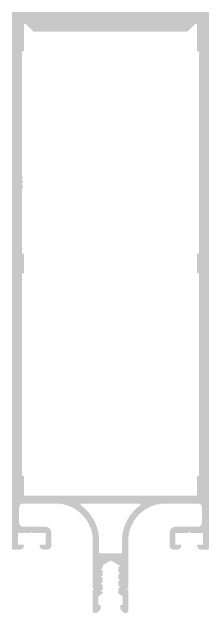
# Model space of a CAD drawing. Header units: millimetres. Extents: x -63 to 3646, y -445 to 220.
# Drawn here: x 235 to 285, y -6.4 to 146.5 of the extents above; entities that cross this region are included whole.
import ezdxf

# ---------------------------------------------------------------- set-up
doc = ezdxf.new("R2010")
doc.units = ezdxf.units.MM

# ---------------------------------------------------------------- blocks, each defined once
blk = doc.blocks.new('E50 M 04')
h = blk.add_hatch(color=252)
h.paths.add_polyline_path([(4.499999, 11.974443), (4.513189, 12.475291), (4.552723, 12.97475), (4.618491, 13.471436), (4.710312, 13.963972), (4.827929, 14.450992), (4.971018, 14.931146), (5.139181, 15.403103), (5.331953, 15.865555), (5.548799, 16.317219), (5.789117, 16.756843), (6.052242, 17.183209), (6.337444, 17.595134), (6.643932, 17.991477), (6.970857, 18.371138), (7.317312, 18.733065), (7.682337, 19.076255), (8.06492, 19.399756), (8.464, 19.702671), (8.87847, 19.984161), (9.307183, 20.243445), (9.748948, 20.479805), (10.202542, 20.692584), (10.666707, 20.881194), (11.140156, 21.04511), (11.621576, 21.18388), (12.109633, 21.297118), (12.602974, 21.384509), (13.100231, 21.445813), (13.600025, 21.480859), (22.2, 21.480859), (22.254139, 21.479392), (22.308119, 21.474997), (22.361782, 21.467685), (22.41497, 21.457479), (22.467528, 21.444409), (22.519302, 21.428512), (22.570138, 21.409835), (22.619889, 21.388434), (22.668408, 21.364371), (22.715554, 21.337716), (22.761187, 21.308548), (22.805174, 21.276952), (22.847386, 21.243021), (22.887699, 21.206854), (22.925995, 21.168558), (22.962162, 21.128245), (22.996093, 21.086033), (23.027689, 21.042046), (23.056857, 20.996412), (23.083512, 20.949267), (23.107575, 20.900748), (23.128977, 20.850997), (23.147653, 20.80016), (23.16355, 20.748387), (23.176621, 20.695829), (23.186827, 20.642641), (23.194138, 20.588978), (23.198533, 20.534997), (23.2, 20.480859), (23.2, 16.580859), (23.198533, 16.52672), (23.194138, 16.47274), (23.186827, 16.419077), (23.176621, 16.365888), (23.16355, 16.31333), (23.147653, 16.261557), (23.128977, 16.21072), (23.107575, 16.160969), (23.083512, 16.11245), (23.056857, 16.065305), (23.027689, 16.019672), (22.996093, 15.975684), (22.962162, 15.933472), (22.925995, 15.893159), (22.887699, 15.854863), (22.847386, 15.818697), (22.805174, 15.784766), (22.761187, 15.75317), (22.715554, 15.724001), (22.668408, 15.697347), (22.619889, 15.673283), (22.570138, 15.651882), (22.519302, 15.633205), (22.467528, 15.617309), (22.41497, 15.604238), (22.361782, 15.594032), (22.308119, 15.586721), (22.254139, 15.582325), (22.2, 15.580859), (16.6, 15.580859), (16.513378, 15.578512), (16.42701, 15.571479), (16.341149, 15.559781), (16.256047, 15.543451), (16.171955, 15.522539), (16.089118, 15.497104), (16.007779, 15.467221), (15.928177, 15.432979), (15.850546, 15.394478), (15.775114, 15.35183), (15.702101, 15.305161), (15.631721, 15.254607), (15.564182, 15.200318), (15.499681, 15.142451), (15.438407, 15.081178), (15.380541, 15.016677), (15.326251, 14.949137), (15.275698, 14.878758), (15.229029, 14.805745), (15.186381, 14.730312), (15.147879, 14.652681), (15.113637, 14.57308), (15.083755, 14.491741), (15.05832, 14.408904), (15.037407, 14.324811), (15.021078, 14.23971), (15.009379, 14.153849), (15.002347, 14.067481), (15, 13.980859), (15, 10.780859), (15.001467, 10.72672), (15.005862, 10.67274), (15.013173, 10.619077), (15.023379, 10.565888), (15.03645, 10.51333), (15.052347, 10.461557), (15.071023, 10.41072), (15.092425, 10.360969), (15.116488, 10.31245), (15.143143, 10.265305), (15.172311, 10.219672), (15.203907, 10.175684), (15.237838, 10.133472), (15.274005, 10.093159), (15.312301, 10.054863), (15.352614, 10.018697), (15.394826, 9.984766), (15.438813, 9.95317), (15.484446, 9.924001), (15.531592, 9.897347), (15.580111, 9.873283), (15.629862, 9.851882), (15.680698, 9.833205), (15.732472, 9.817309), (15.78503, 9.804238), (15.838218, 9.794032), (15.891881, 9.786721), (15.945861, 9.782325), (16, 9.780859), (17, 9.780859), (17.054139, 9.782325), (17.108119, 9.786721), (17.161782, 9.794032), (17.21497, 9.804238), (17.267528, 9.817309), (17.319302, 9.833205), (17.370138, 9.851882), (17.419889, 9.873283), (17.468408, 9.897347), (17.515554, 9.924001), (17.561187, 9.95317), (17.605174, 9.984766), (17.647386, 10.018697), (17.687699, 10.054863), (17.725995, 10.093159), (17.762162, 10.133472), (17.796093, 10.175684), (17.827689, 10.219672), (17.856857, 10.265305), (17.883512, 10.31245), (17.907575, 10.360969), (17.928977, 10.41072), (17.947653, 10.461557), (17.96355, 10.51333), (17.976621, 10.565888), (17.986827, 10.619077), (17.994138, 10.67274), (17.998533, 10.72672), (18, 10.780859), (17.999707, 10.791686), (17.998828, 10.802482), (17.997365, 10.813215), (17.995324, 10.823853), (17.99271, 10.834364), (17.989531, 10.844719), (17.985795, 10.854886), (17.981515, 10.864836), (17.976702, 10.87454), (17.971371, 10.883969), (17.965538, 10.893096), (17.959219, 10.901893), (17.952432, 10.910336), (17.945199, 10.918398), (17.93754, 10.926058), (17.929477, 10.933291), (17.921035, 10.940077), (17.912237, 10.946396), (17.903111, 10.95223), (17.893682, 10.957561), (17.883978, 10.962374), (17.874028, 10.966654), (17.86386, 10.970389), (17.853506, 10.973569), (17.842994, 10.976183), (17.832356, 10.978224), (17.821624, 10.979686), (17.810828, 10.980565), (17.8, 10.980859), (16.5, 10.980859), (16.5, 13.980859), (19.7, 13.980859), (20, 14.280859), (20.3, 13.980859), (23.5, 13.980859), (23.5, 10.980859), (22.2, 10.980859), (22.189172, 10.980565), (22.178376, 10.979686), (22.167644, 10.978224), (22.157006, 10.976183), (22.146494, 10.973569), (22.13614, 10.970389), (22.125972, 10.966654), (22.116022, 10.962374), (22.106318, 10.957561), (22.096889, 10.95223), (22.087763, 10.946396), (22.078965, 10.940077), (22.070523, 10.933291), (22.06246, 10.926058), (22.054801, 10.918398), (22.047568, 10.910336), (22.040781, 10.901893), (22.034462, 10.893096), (22.028629, 10.883969), (22.023298, 10.87454), (22.018485, 10.864836), (22.014205, 10.854886), (22.010469, 10.844719), (22.00729, 10.834364), (22.004676, 10.823853), (22.002635, 10.813215), (22.001172, 10.802482), (22.000293, 10.791686), (22, 10.780859), (22.001467, 10.72672), (22.005862, 10.67274), (22.013173, 10.619077), (22.023379, 10.565888), (22.03645, 10.51333), (22.052347, 10.461557), (22.071023, 10.41072), (22.092425, 10.360969), (22.116488, 10.31245), (22.143143, 10.265305), (22.172311, 10.219672), (22.203907, 10.175684), (22.237838, 10.133472), (22.274005, 10.093159), (22.312301, 10.054863), (22.352614, 10.018697), (22.394826, 9.984766), (22.438813, 9.95317), (22.484446, 9.924001), (22.531592, 9.897347), (22.580111, 9.873283), (22.629862, 9.851882), (22.680698, 9.833205), (22.732472, 9.817309), (22.78503, 9.804238), (22.838218, 9.794032), (22.891881, 9.786721), (22.945861, 9.782325), (23, 9.780859), (24.7, 9.780859), (24.715701, 9.78127), (24.731359, 9.782502), (24.74693, 9.784552), (24.762374, 9.787414), (24.777646, 9.791081), (24.792705, 9.795542), (24.80751, 9.800784), (24.822021, 9.806795), (24.836197, 9.813557), (24.85, 9.821051), (24.863392, 9.829257), (24.876336, 9.838153), (24.888796, 9.847715), (24.900739, 9.857915), (24.912132, 9.868727), (24.922943, 9.880119), (24.933144, 9.892062), (24.942705, 9.904523), (24.951601, 9.917467), (24.959808, 9.930859), (24.967302, 9.944661), (24.974064, 9.958838), (24.980074, 9.973348), (24.985317, 9.988153), (24.989778, 10.003213), (24.993444, 10.018485), (24.996307, 10.033928), (24.998357, 10.0495), (24.999589, 10.065158), (25, 10.080859), (25, 146.180859), (24.99956, 146.1971), (24.998241, 146.213294), (24.996048, 146.229393), (24.992986, 146.24535), (24.989065, 146.261117), (24.984296, 146.276649), (24.978693, 146.2919), (24.972273, 146.306825), (24.965054, 146.321381), (24.957057, 146.335525), (24.948307, 146.349215), (24.938828, 146.362411), (24.928649, 146.375074), (24.917799, 146.387168), (24.90631, 146.398657), (24.894216, 146.409507), (24.881552, 146.419686), (24.868356, 146.429165), (24.854666, 146.437916), (24.840523, 146.445912), (24.825967, 146.453131), (24.811041, 146.459552), (24.79579, 146.465155), (24.780259, 146.469924), (24.764491, 146.473845), (24.748535, 146.476907), (24.732436, 146.4791), (24.716242, 146.480419), (24.7, 146.480859), (-24.7, 146.480859), (-24.716242, 146.480419), (-24.732436, 146.4791), (-24.748535, 146.476907), (-24.764491, 146.473845), (-24.780259, 146.469924), (-24.79579, 146.465155), (-24.811041, 146.459552), (-24.825967, 146.453131), (-24.840523, 146.445912), (-24.854666, 146.437916), (-24.868356, 146.429165), (-24.881552, 146.419686), (-24.894216, 146.409507), (-24.90631, 146.398657), (-24.917799, 146.387168), (-24.928649, 146.375074), (-24.938828, 146.362411), (-24.948307, 146.349215), (-24.957057, 146.335525), (-24.965054, 146.321381), (-24.972273, 146.306825), (-24.978693, 146.2919), (-24.984296, 146.276649), (-24.989065, 146.261117), (-24.992986, 146.24535), (-24.996048, 146.229393), (-24.998241, 146.213294), (-24.99956, 146.1971), (-25, 146.180859), (-25, 10.080859), (-24.99956, 10.064617), (-24.998241, 10.048423), (-24.996048, 10.032324), (-24.992986, 10.016367), (-24.989065, 10.0006), (-24.984296, 9.985068), (-24.978693, 9.969817), (-24.972273, 9.954892), (-24.965054, 9.940336), (-24.957057, 9.926192), (-24.948307, 9.912502), (-24.938828, 9.899306), (-24.928649, 9.886643), (-24.917799, 9.874549), (-24.90631, 9.86306), (-24.894216, 9.85221), (-24.881552, 9.842031), (-24.868356, 9.832552), (-24.854666, 9.823801), (-24.840523, 9.815805), (-24.825967, 9.808586), (-24.811041, 9.802166), (-24.79579, 9.796563), (-24.780259, 9.791794), (-24.764491, 9.787872), (-24.748535, 9.784811), (-24.732436, 9.782617), (-24.716242, 9.781299), (-24.7, 9.780859), (-23, 9.780859), (-22.945861, 9.782325), (-22.891881, 9.786721), (-22.838218, 9.794032), (-22.78503, 9.804238), (-22.732472, 9.817309), (-22.680698, 9.833205), (-22.629862, 9.851882), (-22.580111, 9.873283), (-22.531592, 9.897347), (-22.484446, 9.924001), (-22.438813, 9.95317), (-22.394826, 9.984766), (-22.352614, 10.018697), (-22.312301, 10.054863), (-22.274005, 10.093159), (-22.237838, 10.133472), (-22.203907, 10.175684), (-22.172311, 10.219672), (-22.143143, 10.265305), (-22.116488, 10.31245), (-22.092425, 10.360969), (-22.071023, 10.41072), (-22.052347, 10.461557), (-22.03645, 10.51333), (-22.023379, 10.565888), (-22.013173, 10.619077), (-22.005862, 10.67274), (-22.001467, 10.72672), (-22, 10.780859), (-22.000293, 10.791686), (-22.001172, 10.802482), (-22.002635, 10.813215), (-22.004676, 10.823853), (-22.00729, 10.834364), (-22.010469, 10.844719), (-22.014205, 10.854886), (-22.018485, 10.864836), (-22.023298, 10.87454), (-22.028629, 10.883969), (-22.034462, 10.893096), (-22.040781, 10.901893), (-22.047568, 10.910336), (-22.054801, 10.918398), (-22.06246, 10.926058), (-22.070523, 10.933291), (-22.078965, 10.940077), (-22.087763, 10.946396), (-22.096889, 10.95223), (-22.106318, 10.957561), (-22.116022, 10.962374), (-22.125972, 10.966654), (-22.13614, 10.970389), (-22.146494, 10.973569), (-22.157006, 10.976183), (-22.167644, 10.978224), (-22.178376, 10.979686), (-22.189172, 10.980565), (-22.2, 10.980859), (-23.5, 10.980859), (-23.5, 13.980859), (-20.3, 13.980859), (-20, 14.280859), (-19.7, 13.980859), (-16.5, 13.980859), (-16.5, 10.980859), (-17.8, 10.980859), (-17.810828, 10.980565), (-17.821624, 10.979686), (-17.832356, 10.978224), (-17.842994, 10.976183), (-17.853506, 10.973569), (-17.86386, 10.970389), (-17.874028, 10.966654), (-17.883978, 10.962374), (-17.893682, 10.957561), (-17.903111, 10.95223), (-17.912237, 10.946396), (-17.921035, 10.940077), (-17.929477, 10.933291), (-17.93754, 10.926058), (-17.945199, 10.918398), (-17.952432, 10.910336), (-17.959219, 10.901893), (-17.965538, 10.893096), (-17.971371, 10.883969), (-17.976702, 10.87454), (-17.981515, 10.864836), (-17.985795, 10.854886), (-17.989531, 10.844719), (-17.99271, 10.834364), (-17.995324, 10.823853), (-17.997365, 10.813215), (-17.998828, 10.802482), (-17.999707, 10.791686), (-18, 10.780859), (-17.998533, 10.72672), (-17.994138, 10.67274), (-17.986827, 10.619077), (-17.976621, 10.565888), (-17.96355, 10.51333), (-17.947653, 10.461557), (-17.928977, 10.41072), (-17.907575, 10.360969), (-17.883512, 10.31245), (-17.856857, 10.265305), (-17.827689, 10.219672), (-17.796093, 10.175684), (-17.762162, 10.133472), (-17.725995, 10.093159), (-17.687699, 10.054863), (-17.647386, 10.018697), (-17.605174, 9.984766), (-17.561187, 9.95317), (-17.515554, 9.924001), (-17.468408, 9.897347), (-17.419889, 9.873283), (-17.370138, 9.851882), (-17.319302, 9.833205), (-17.267528, 9.817309), (-17.21497, 9.804238), (-17.161782, 9.794032), (-17.108119, 9.786721), (-17.054139, 9.782325), (-17, 9.780859), (-16, 9.780859), (-15.945861, 9.782325), (-15.891881, 9.786721), (-15.838218, 9.794032), (-15.78503, 9.804238), (-15.732472, 9.817309), (-15.680698, 9.833205), (-15.629862, 9.851882), (-15.580111, 9.873283), (-15.531592, 9.897347), (-15.484446, 9.924001), (-15.438813, 9.95317), (-15.394826, 9.984766), (-15.352614, 10.018697), (-15.312301, 10.054863), (-15.274005, 10.093159), (-15.237838, 10.133472), (-15.203907, 10.175684), (-15.172311, 10.219672), (-15.143143, 10.265305), (-15.116488, 10.31245), (-15.092425, 10.360969), (-15.071023, 10.41072), (-15.052347, 10.461557), (-15.03645, 10.51333), (-15.023379, 10.565888), (-15.013173, 10.619077), (-15.005862, 10.67274), (-15.001467, 10.72672), (-15, 10.780859), (-15, 13.980859), (-15.002347, 14.067481), (-15.009379, 14.153849), (-15.021078, 14.23971), (-15.037407, 14.324811), (-15.05832, 14.408904), (-15.083755, 14.491741), (-15.113637, 14.57308), (-15.147879, 14.652681), (-15.186381, 14.730312), (-15.229029, 14.805745), (-15.275698, 14.878758), (-15.326251, 14.949137), (-15.380541, 15.016677), (-15.438407, 15.081178), (-15.499681, 15.142451), (-15.564182, 15.200318), (-15.631721, 15.254607), (-15.702101, 15.305161), (-15.775114, 15.35183), (-15.850546, 15.394478), (-15.928177, 15.432979), (-16.007779, 15.467221), (-16.089118, 15.497104), (-16.171955, 15.522539), (-16.256047, 15.543451), (-16.341149, 15.559781), (-16.42701, 15.571479), (-16.513378, 15.578512), (-16.6, 15.580859), (-22.2, 15.580859), (-22.254139, 15.582325), (-22.308119, 15.586721), (-22.361782, 15.594032), (-22.41497, 15.604238), (-22.467528, 15.617309), (-22.519302, 15.633205), (-22.570138, 15.651882), (-22.619889, 15.673283), (-22.668408, 15.697347), (-22.715554, 15.724001), (-22.761187, 15.75317), (-22.805174, 15.784766), (-22.847386, 15.818697), (-22.887699, 15.854863), (-22.925995, 15.893159), (-22.962162, 15.933472), (-22.996093, 15.975684), (-23.027689, 16.019672), (-23.056857, 16.065305), (-23.083512, 16.11245), (-23.107575, 16.160969), (-23.128977, 16.21072), (-23.147653, 16.261557), (-23.16355, 16.31333), (-23.176621, 16.365888), (-23.186827, 16.419077), (-23.194138, 16.47274), (-23.198533, 16.52672), (-23.2, 16.580859), (-23.2, 20.480859), (-23.198533, 20.534997), (-23.194138, 20.588978), (-23.186827, 20.642641), (-23.176621, 20.695829), (-23.16355, 20.748387), (-23.147653, 20.80016), (-23.128977, 20.850997), (-23.107575, 20.900748), (-23.083512, 20.949267), (-23.056857, 20.996412), (-23.027689, 21.042046), (-22.996093, 21.086033), (-22.962162, 21.128245), (-22.925995, 21.168558), (-22.887699, 21.206854), (-22.847386, 21.243021), (-22.805174, 21.276952), (-22.761187, 21.308548), (-22.715554, 21.337716), (-22.668408, 21.364371), (-22.619889, 21.388434), (-22.570138, 21.409835), (-22.519302, 21.428512), (-22.467528, 21.444409), (-22.41497, 21.457479), (-22.361782, 21.467685), (-22.308119, 21.474997), (-22.254139, 21.479392), (-22.2, 21.480859), (-13.569022, 21.480859), (-13.060599, 21.444974), (-12.554826, 21.381917), (-12.053155, 21.291869), (-11.557026, 21.175089), (-11.067861, 21.031911), (-10.587065, 20.862746), (-10.116016, 20.668079), (-9.656066, 20.44847), (-9.208535, 20.204548), (-8.774707, 19.937012), (-8.355826, 19.646632), (-7.953095, 19.334238), (-7.567668, 19.000729), (-7.200652, 18.647061), (-6.8531, 18.274248), (-6.526008, 17.88336), (-6.220316, 17.47552), (-5.9369, 17.051895), (-5.676573, 16.613704), (-5.440083, 16.162201), (-5.228108, 15.698684), (-5.041255, 15.224481), (-4.880062, 14.740953), (-4.744991, 14.249488), (-4.636428, 13.751496), (-4.554687, 13.248405), (-4.5, 12.74166), (-4.5, -0.019141), (-4.2, -0.319141), (-4.5, -0.619141), (-4.5, -5.860306), (-4.499267, -5.887376), (-4.497069, -5.914366), (-4.493413, -5.941197), (-4.48831, -5.967791), (-4.481775, -5.99407), (-4.473827, -6.019957), (-4.464488, -6.045375), (-4.453788, -6.070251), (-4.441756, -6.09451), (-4.428429, -6.118083), (-4.413844, -6.1409), (-4.398047, -6.162893), (-4.381081, -6.183999), (-4.362998, -6.204156), (-4.34385, -6.223304), (-4.323693, -6.241387), (-4.302587, -6.258353), (-4.280594, -6.274151), (-4.257777, -6.288735), (-4.234204, -6.302062), (-4.209945, -6.314094), (-4.185069, -6.324794), (-4.159651, -6.334133), (-4.133764, -6.342081), (-4.107485, -6.348616), (-4.080891, -6.353719), (-4.05406, -6.357375), (-4.027069, -6.359573), (-4, -6.360306), (-3.707107, -6.360306), (-3.680939, -6.359621), (-3.654843, -6.357567), (-3.62889, -6.35415), (-3.603151, -6.34938), (-3.577697, -6.343269), (-3.552598, -6.335834), (-3.527923, -6.327096), (-3.503738, -6.317079), (-3.480112, -6.305809), (-3.457107, -6.293319), (-3.434787, -6.279641), (-3.413214, -6.264815), (-3.392447, -6.248879), (-3.372541, -6.231879), (-3.353553, -6.21386), (-2.646447, -5.506753), (-2.628428, -5.487765), (-2.611427, -5.46786), (-2.595492, -5.447092), (-2.580665, -5.425519), (-2.566987, -5.403199), (-2.554497, -5.380195), (-2.543227, -5.356568), (-2.53321, -5.332383), (-2.524472, -5.307708), (-2.517037, -5.282609), (-2.510926, -5.257155), (-2.506156, -5.231417), (-2.502739, -5.205464), (-2.500685, -5.179367), (-2.5, -5.153199), (-2.5, -4.360306), (-2.8, -4.360306), (-2.816242, -4.359866), (-2.832436, -4.358548), (-2.848535, -4.356354), (-2.864491, -4.353292), (-2.880259, -4.349371), (-2.89579, -4.344602), (-2.911041, -4.338999), (-2.925967, -4.332579), (-2.940523, -4.32536), (-2.954666, -4.317363), (-2.968356, -4.308613), (-2.981552, -4.299134), (-2.994216, -4.288955), (-3.00631, -4.278105), (-3.017799, -4.266616), (-3.028649, -4.254522), (-3.038828, -4.241858), (-3.048307, -4.228662), (-3.057057, -4.214972), (-3.065054, -4.200829), (-3.072273, -4.186273), (-3.078693, -4.171348), (-3.084296, -4.156097), (-3.089065, -4.140565), (-3.092986, -4.124797), (-3.096048, -4.108841), (-3.098241, -4.092742), (-3.09956, -4.076548), (-3.1, -4.060306), (-3.1, -2.281238), (-3.099546, -2.264734), (-3.098184, -2.248279), (-3.095919, -2.231925), (-3.092758, -2.215719), (-3.08871, -2.199713), (-3.083788, -2.183953), (-3.078006, -2.168488), (-3.071382, -2.153364), (-3.063936, -2.138628), (-3.055691, -2.124323), (-3.046671, -2.110494), (-3.036904, -2.097182), (-3.026419, -2.084428), (-3.015249, -2.072269), (-3.003427, -2.060744), (-2.990988, -2.049886), (-2.977971, -2.03973), (-2.964415, -2.030304), (-2, -1.398406), (-2, -1.009141), (-2.5, -0.719141), (-2, -0.429141), (-2, 0.790859), (-2.5, 1.080859), (-2, 1.370859), (-2, 2.590859), (-2.5, 2.880859), (-2, 3.170859), (-2, 4.390859), (-2.5, 4.680859), (-2, 4.970859), (-2, 5.776386), (0.086207, 6.980859), (2.5, 5.580859), (2, 5.290859), (2, 4.070859), (2.5, 3.780859), (2, 3.490859), (2, 2.270859), (2.5, 1.980859), (2, 1.690859), (2, 0.470859), (2.5, 0.180859), (2, -0.109141), (2, -1.398406), (3.1, -2.119141), (3.1, -4.060306), (3.09956, -4.076548), (3.098241, -4.092742), (3.096048, -4.108841), (3.092986, -4.124797), (3.089065, -4.140565), (3.084296, -4.156097), (3.078693, -4.171348), (3.072273, -4.186273), (3.065054, -4.200829), (3.057057, -4.214972), (3.048307, -4.228662), (3.038828, -4.241858), (3.028649, -4.254522), (3.017799, -4.266616), (3.00631, -4.278105), (2.994216, -4.288955), (2.981552, -4.299134), (2.968356, -4.308613), (2.954666, -4.317363), (2.940523, -4.32536), (2.925967, -4.332579), (2.911041, -4.338999), (2.89579, -4.344602), (2.880259, -4.349371), (2.864491, -4.353292), (2.848535, -4.356354), (2.832436, -4.358548), (2.816242, -4.359866), (2.8, -4.360306), (2.5, -4.360306), (2.5, -5.153199), (2.500685, -5.179367), (2.502739, -5.205464), (2.506156, -5.231417), (2.510926, -5.257155), (2.517037, -5.282609), (2.524472, -5.307708), (2.53321, -5.332383), (2.543227, -5.356568), (2.554497, -5.380195), (2.566987, -5.403199), (2.580665, -5.425519), (2.595492, -5.447092), (2.611427, -5.46786), (2.628428, -5.487765), (2.646447, -5.506753), (3.353553, -6.21386), (3.373933, -6.233127), (3.395362, -6.251222), (3.417771, -6.268087), (3.441091, -6.283668), (3.465247, -6.297918), (3.490165, -6.310791), (3.515765, -6.322246), (3.541967, -6.332248), (3.568689, -6.340765), (3.595846, -6.34777), (3.623354, -6.353242), (3.651125, -6.357162), (3.679072, -6.35952), (3.707107, -6.360306), (4, -6.360306), (4.027069, -6.359573), (4.05406, -6.357375), (4.080891, -6.353719), (4.107485, -6.348616), (4.133764, -6.342081), (4.159651, -6.334133), (4.185069, -6.324794), (4.209945, -6.314094), (4.234204, -6.302062), (4.257777, -6.288735), (4.280594, -6.274151), (4.302587, -6.258353), (4.323693, -6.241387), (4.34385, -6.223304), (4.362998, -6.204156), (4.381081, -6.183999), (4.398047, -6.162893), (4.413844, -6.1409), (4.428429, -6.118083), (4.441756, -6.09451), (4.453788, -6.070251), (4.464488, -6.045375), (4.473827, -6.019957), (4.481775, -5.99407), (4.48831, -5.967791), (4.493413, -5.941197), (4.497069, -5.914366), (4.499267, -5.887376), (4.5, -5.860306), (4.5, -0.619141), (4.2, -0.319141), (4.5, -0.019141)])
h.paths.add_polyline_path([(-7.429656, 20.932338), (-6.94507, 20.556766), (-6.481959, 20.155012), (-6.041736, 19.728302), (-5.625745, 19.277937), (-5.235253, 18.805291), (-4.871453, 18.311806), (-4.535454, 17.798988), (-4.228282, 17.268401), (-3.950873, 16.721663), (-3.704073, 16.160443), (-3.488637, 15.586453), (-3.30522, 15.001444), (-3.154382, 14.4072), (-3.036584, 13.805535), (-2.952185, 13.198283), (-2.901442, 12.587298), (-2.884511, 11.974443), (-2.884511, 9.080859), (-2.8841, 9.065158), (-2.882868, 9.0495), (-2.880818, 9.033928), (-2.877955, 9.018485), (-2.874289, 9.003213), (-2.869828, 8.988153), (-2.864585, 8.973348), (-2.858575, 8.958838), (-2.851813, 8.944661), (-2.844319, 8.930859), (-2.836112, 8.917467), (-2.827216, 8.904523), (-2.817655, 8.892062), (-2.807454, 8.880119), (-2.796643, 8.868727), (-2.78525, 8.857915), (-2.773307, 8.847715), (-2.760847, 8.838153), (-2.747903, 8.829257), (-2.734511, 8.821051), (-2.720708, 8.813557), (-2.706532, 8.806795), (-2.692021, 8.800784), (-2.677216, 8.795542), (-2.662157, 8.791081), (-2.646885, 8.787414), (-2.631441, 8.784552), (-2.61587, 8.782502), (-2.600212, 8.78127), (-2.584511, 8.780859), (2.615489, 8.780859), (2.63119, 8.78127), (2.646847, 8.782502), (2.662419, 8.784552), (2.677862, 8.787414), (2.693135, 8.791081), (2.708194, 8.795542), (2.722999, 8.800784), (2.73751, 8.806795), (2.751686, 8.813557), (2.765489, 8.821051), (2.778881, 8.829257), (2.791825, 8.838153), (2.804285, 8.847715), (2.816228, 8.857915), (2.827621, 8.868727), (2.838432, 8.880119), (2.848633, 8.892062), (2.858194, 8.904523), (2.86709, 8.917467), (2.875297, 8.930859), (2.882791, 8.944661), (2.889553, 8.958838), (2.895563, 8.973348), (2.900806, 8.988153), (2.905267, 9.003213), (2.908933, 9.018485), (2.911795, 9.033928), (2.913846, 9.0495), (2.915078, 9.065158), (2.915489, 9.080859), (2.915489, 11.974443), (2.93242, 12.587298), (2.983163, 13.198283), (3.067562, 13.805535), (3.18536, 14.4072), (3.336198, 15.001444), (3.519614, 15.586453), (3.735051, 16.160443), (3.981851, 16.721663), (4.25926, 17.268401), (4.566432, 17.798988), (4.902431, 18.311806), (5.266231, 18.805291), (5.656723, 19.277937), (6.072714, 19.728302), (6.512937, 20.155012), (6.976048, 20.556766), (7.460634, 20.932338), (7.473304, 20.942139), (7.485433, 20.952602), (7.496986, 20.963698), (7.507931, 20.975395), (7.518235, 20.987659), (7.52787, 21.000456), (7.536809, 21.013749), (7.545025, 21.0275), (7.552495, 21.04167), (7.559199, 21.056219), (7.565116, 21.071104), (7.57023, 21.086285), (7.574527, 21.101716), (7.577994, 21.117355), (7.580621, 21.133157), (7.582402, 21.149076), (7.583329, 21.165068), (7.583402, 21.181086), (7.58262, 21.197086), (7.580985, 21.213021), (7.578502, 21.228846), (7.575177, 21.244516), (7.571021, 21.259986), (7.566046, 21.275212), (7.560264, 21.290151), (7.553693, 21.30476), (7.546352, 21.318997), (7.538262, 21.332822), (7.529445, 21.346196), (7.519927, 21.35908), (7.509734, 21.371438), (7.498897, 21.383234), (7.487445, 21.394435), (7.475412, 21.405008), (7.462832, 21.414924), (7.44974, 21.424155), (7.436174, 21.432674), (7.422173, 21.440456), (7.407777, 21.44748), (7.393026, 21.453725), (7.377963, 21.459175), (7.36263, 21.463812), (7.347072, 21.467625), (7.331332, 21.470601), (7.315456, 21.472733), (7.299489, 21.474015), (7.283476, 21.474443), (-7.252498, 21.474443), (-7.268511, 21.474015), (-7.284478, 21.472733), (-7.300354, 21.470601), (-7.316094, 21.467625), (-7.331652, 21.463812), (-7.346985, 21.459175), (-7.362048, 21.453725), (-7.376799, 21.44748), (-7.391195, 21.440456), (-7.405197, 21.432674), (-7.418762, 21.424155), (-7.431854, 21.414924), (-7.444434, 21.405008), (-7.456467, 21.394435), (-7.467919, 21.383234), (-7.478756, 21.371438), (-7.488949, 21.35908), (-7.498467, 21.346196), (-7.507284, 21.332822), (-7.515374, 21.318997), (-7.522716, 21.30476), (-7.529286, 21.290151), (-7.535068, 21.275212), (-7.540043, 21.259986), (-7.5442, 21.244516), (-7.547524, 21.228846), (-7.550007, 21.213021), (-7.551642, 21.197086), (-7.552424, 21.181086), (-7.552351, 21.165068), (-7.551424, 21.149076), (-7.549643, 21.133157), (-7.547016, 21.117355), (-7.543549, 21.101716), (-7.539252, 21.086285), (-7.534138, 21.071104), (-7.528221, 21.056219), (-7.521517, 21.04167), (-7.514047, 21.0275), (-7.505831, 21.013749), (-7.496892, 21.000456), (-7.487257, 20.987659), (-7.476953, 20.975395), (-7.466008, 20.963698), (-7.454455, 20.952602), (-7.442326, 20.942139)])
h.paths.add_polyline_path([(-22, 143.180859), (-22, 136.480859), (-22.5, 136.480859), (-22.5, 104.662231), (-22.12, 104.442838), (-22.5, 104.223444), (-22.5, 103.642838), (-22.484033, 103.642412), (-22.468112, 103.641138), (-22.452281, 103.639018), (-22.436585, 103.636059), (-22.421069, 103.632268), (-22.405777, 103.627657), (-22.390752, 103.622238), (-22.376036, 103.616028), (-22.361672, 103.609043), (-22.3477, 103.601304), (-22.33416, 103.592832), (-22.32109, 103.583651), (-22.308527, 103.573788), (-22.296506, 103.56327), (-22.285063, 103.552127), (-22.274229, 103.540391), (-22.264035, 103.528095), (-22.254509, 103.515274), (-22.24568, 103.501964), (-22.237571, 103.488203), (-22.230206, 103.47403), (-22.223606, 103.459485), (-22.21779, 103.444609), (-22.212773, 103.429445), (-22.208571, 103.414036), (-22.205195, 103.398424), (-22.202654, 103.382655), (-22.200956, 103.366773), (-22.200106, 103.350824), (-22.200106, 103.334851), (-22.200956, 103.318902), (-22.202654, 103.30302), (-22.205195, 103.287251), (-22.208571, 103.27164), (-22.212773, 103.25623), (-22.21779, 103.241066), (-22.223606, 103.22619), (-22.230206, 103.211645), (-22.237571, 103.197472), (-22.24568, 103.183711), (-22.254509, 103.170401), (-22.264035, 103.15758), (-22.274229, 103.145284), (-22.285063, 103.133548), (-22.296506, 103.122405), (-22.308527, 103.111887), (-22.32109, 103.102024), (-22.33416, 103.092843), (-22.3477, 103.084371), (-22.361672, 103.076632), (-22.376036, 103.069647), (-22.390752, 103.063437), (-22.405777, 103.058018), (-22.421069, 103.053407), (-22.436585, 103.049617), (-22.452281, 103.046657), (-22.468112, 103.044537), (-22.484033, 103.043263), (-22.5, 103.042838), (-22.5, 102.242838), (-22.484033, 102.242412), (-22.468112, 102.241138), (-22.452281, 102.239018), (-22.436585, 102.236059), (-22.421069, 102.232268), (-22.405777, 102.227657), (-22.390752, 102.222238), (-22.376036, 102.216028), (-22.361672, 102.209043), (-22.3477, 102.201304), (-22.33416, 102.192832), (-22.32109, 102.183651), (-22.308527, 102.173788), (-22.296506, 102.16327), (-22.285063, 102.152127), (-22.274229, 102.140391), (-22.264035, 102.128095), (-22.254509, 102.115274), (-22.24568, 102.101964), (-22.237571, 102.088203), (-22.230206, 102.07403), (-22.223606, 102.059485), (-22.21779, 102.044609), (-22.212773, 102.029445), (-22.208571, 102.014036), (-22.205195, 101.998424), (-22.202654, 101.982655), (-22.200956, 101.966773), (-22.200106, 101.950824), (-22.200106, 101.934851), (-22.200956, 101.918902), (-22.202654, 101.90302), (-22.205195, 101.887251), (-22.208571, 101.87164), (-22.212773, 101.85623), (-22.21779, 101.841066), (-22.223606, 101.82619), (-22.230206, 101.811645), (-22.237571, 101.797472), (-22.24568, 101.783711), (-22.254509, 101.770401), (-22.264035, 101.75758), (-22.274229, 101.745284), (-22.285063, 101.733548), (-22.296506, 101.722405), (-22.308527, 101.711887), (-22.32109, 101.702024), (-22.33416, 101.692843), (-22.3477, 101.684371), (-22.361672, 101.676632), (-22.376036, 101.669647), (-22.390752, 101.663437), (-22.405777, 101.658018), (-22.421069, 101.653407), (-22.436585, 101.649617), (-22.452281, 101.646657), (-22.468112, 101.644537), (-22.484033, 101.643263), (-22.5, 101.642838), (-22.5, 84.980859), (-22, 84.980859), (-22, 79.980859), (-22.5, 79.980859), (-22.5, 28.480859), (-22, 28.480859), (-22, 23.780859), (-21.99956, 23.764617), (-21.998241, 23.748423), (-21.996048, 23.732324), (-21.992986, 23.716367), (-21.989065, 23.7006), (-21.984296, 23.685068), (-21.978693, 23.669817), (-21.972273, 23.654892), (-21.965054, 23.640336), (-21.957057, 23.626192), (-21.948307, 23.612502), (-21.938828, 23.599306), (-21.928649, 23.586643), (-21.917799, 23.574549), (-21.90631, 23.56306), (-21.894216, 23.55221), (-21.881552, 23.542031), (-21.868356, 23.532552), (-21.854666, 23.523801), (-21.840523, 23.515805), (-21.825967, 23.508586), (-21.811041, 23.502166), (-21.79579, 23.496563), (-21.780259, 23.491794), (-21.764491, 23.487872), (-21.748535, 23.484811), (-21.732436, 23.482617), (-21.716242, 23.481299), (-21.7, 23.480859), (21.7, 23.480859), (21.716242, 23.481299), (21.732436, 23.482617), (21.748535, 23.484811), (21.764491, 23.487872), (21.780259, 23.491794), (21.79579, 23.496563), (21.811041, 23.502166), (21.825967, 23.508586), (21.840523, 23.515805), (21.854666, 23.523801), (21.868356, 23.532552), (21.881552, 23.542031), (21.894216, 23.55221), (21.90631, 23.56306), (21.917799, 23.574549), (21.928649, 23.586643), (21.938828, 23.599306), (21.948307, 23.612502), (21.957057, 23.626192), (21.965054, 23.640336), (21.972273, 23.654892), (21.978693, 23.669817), (21.984296, 23.685068), (21.989065, 23.7006), (21.992986, 23.716367), (21.996048, 23.732324), (21.998241, 23.748423), (21.99956, 23.764617), (22, 23.780859), (22, 28.480859), (22.5, 28.480859), (22.5, 79.980859), (22, 79.980859), (22, 84.980859), (22.5, 84.980859), (22.5, 136.480859), (22, 136.480859), (22, 143.180859), (21.999589, 143.196559), (21.998357, 143.212217), (21.996307, 143.227789), (21.993444, 143.243232), (21.989778, 143.258504), (21.985317, 143.273564), (21.980074, 143.288369), (21.974064, 143.30288), (21.967302, 143.317056), (21.959808, 143.330859), (21.951601, 143.34425), (21.942705, 143.357194), (21.933144, 143.369655), (21.922943, 143.381598), (21.912132, 143.392991), (21.900739, 143.403802), (21.888796, 143.414002), (21.876336, 143.423564), (21.863392, 143.43246), (21.85, 143.440666), (21.836197, 143.448161), (21.822021, 143.454922), (21.80751, 143.460933), (21.792705, 143.466176), (21.777646, 143.470636), (21.762374, 143.474303), (21.74693, 143.477165), (21.731359, 143.479215), (21.715701, 143.480447), (21.7, 143.480859), (21.684299, 143.480447), (21.668641, 143.479215), (21.65307, 143.477165), (21.637626, 143.474303), (21.622354, 143.470636), (21.607295, 143.466176), (21.59249, 143.460933), (21.577979, 143.454922), (21.563803, 143.448161), (21.55, 143.440666), (21.536608, 143.43246), (21.523664, 143.423564), (21.511204, 143.414002), (21.499261, 143.403802), (21.487868, 143.392991), (19.575736, 141.480859), (-19.575736, 141.480859), (-21.487868, 143.392991), (-21.499261, 143.403802), (-21.511204, 143.414002), (-21.523664, 143.423564), (-21.536608, 143.43246), (-21.55, 143.440666), (-21.563803, 143.448161), (-21.577979, 143.454922), (-21.59249, 143.460933), (-21.607295, 143.466176), (-21.622354, 143.470636), (-21.637626, 143.474303), (-21.65307, 143.477165), (-21.668641, 143.479215), (-21.684299, 143.480447), (-21.7, 143.480859), (-21.715701, 143.480447), (-21.731359, 143.479215), (-21.74693, 143.477165), (-21.762374, 143.474303), (-21.777646, 143.470636), (-21.792705, 143.466176), (-21.80751, 143.460933), (-21.822021, 143.454922), (-21.836197, 143.448161), (-21.85, 143.440666), (-21.863392, 143.43246), (-21.876336, 143.423564), (-21.888796, 143.414002), (-21.900739, 143.403802), (-21.912132, 143.392991), (-21.922943, 143.381598), (-21.933144, 143.369655), (-21.942705, 143.357194), (-21.951601, 143.34425), (-21.959808, 143.330859), (-21.967302, 143.317056), (-21.974064, 143.30288), (-21.980074, 143.288369), (-21.985317, 143.273564), (-21.989778, 143.258504), (-21.993444, 143.243232), (-21.996307, 143.227789), (-21.998357, 143.212217), (-21.999589, 143.196559)])

msp = doc.modelspace()

# ---------------------------------------------------------------- block references
msp.add_blockref('E50 M 04', (260, 0))

doc.saveas('drawing.dxf')
